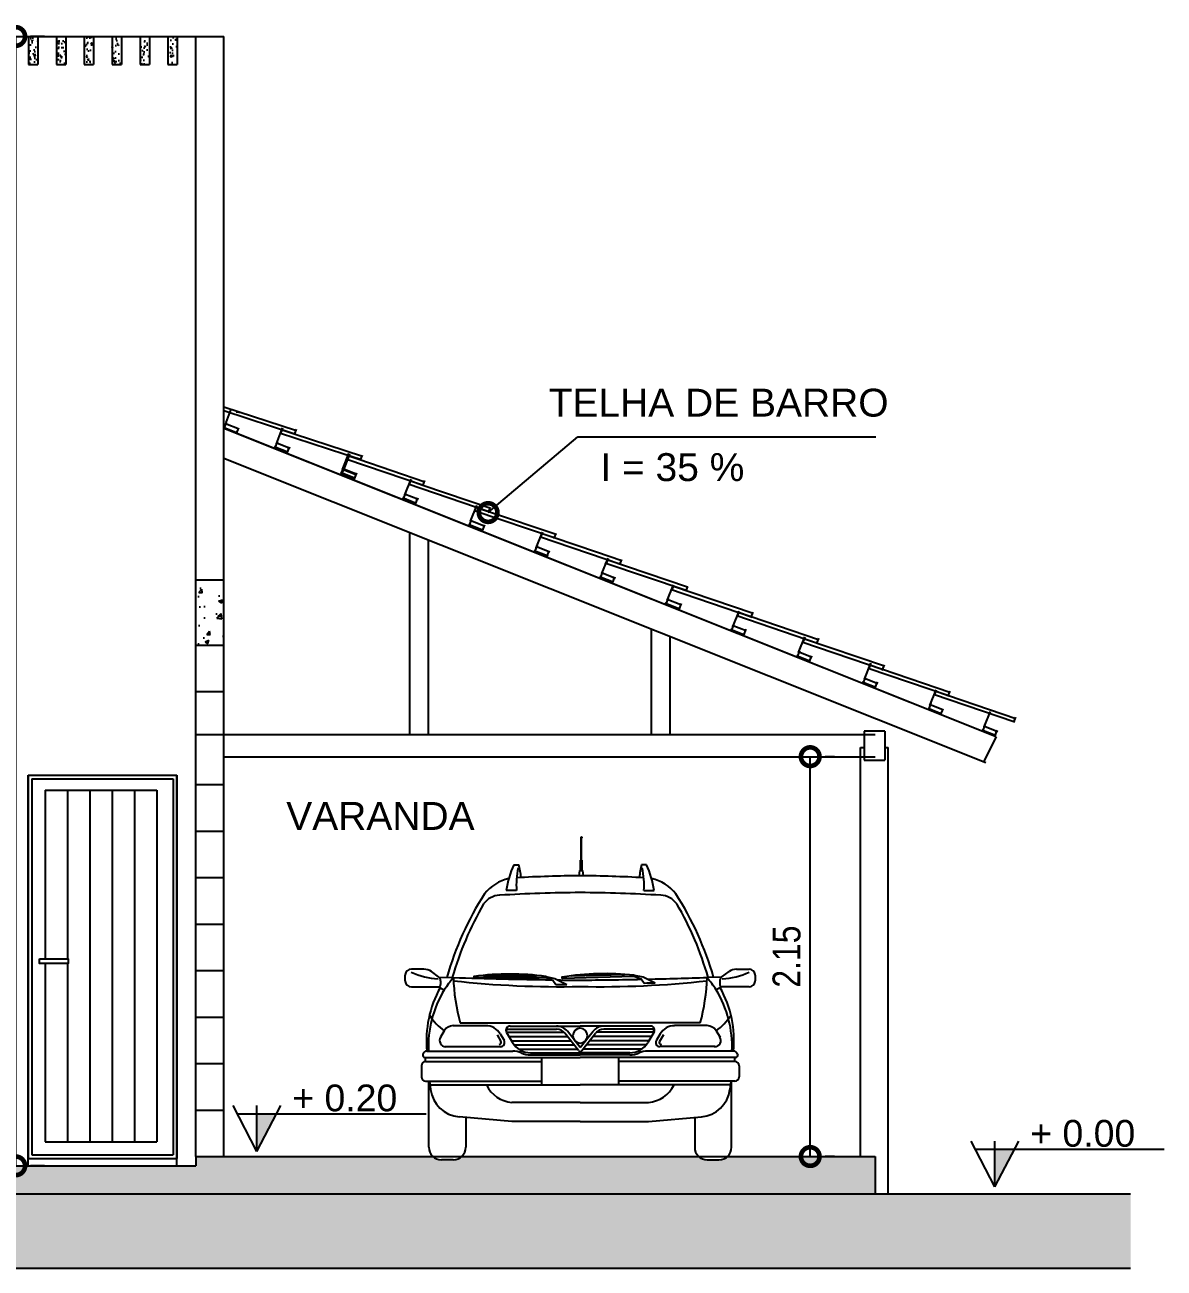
# Model space of a CAD drawing. Extents: x -109 to 1815, y -14679 to 345.
# Drawn here: x -93.93 to -87.8, y -48.11 to -41.43 of the extents above; entities that cross this region are included whole.
import ezdxf

# ---------------------------------------------------------------- set-up
doc = ezdxf.new("R2010")
doc.units = 0
doc.header["$MEASUREMENT"] = 0
doc.layers.get('0').update_dxf_attribs({"linetype": 'CONTINUOUS'})
doc.layers.get('DEFPOINTS').update_dxf_attribs({"linetype": 'CONTINUOUS'})
for name, color, linetype in [('A-Wall-G', 2, 'CONTINUOUS'), ('CAIBRO', 1, 'CONTINUOUS'), ('corte-caibro', 2, 'CONTINUOUS'), ('corte-telha', 3, 'CONTINUOUS'), ('COTA', 1, 'CONTINUOUS'), ('LINHA-TELHA-VISTA', 1, 'CONTINUOUS'), ('linha-vista-3', 1, 'CONTINUOUS'), ('muro', 4, 'CONTINUOUS'), ('PAREDE', 6, 'CONTINUOUS'), ('PILAR', 5, 'CONTINUOUS'), ('PORTA', 3, 'CONTINUOUS'), ('TEXTO', 1, 'CONTINUOUS')]:
    doc.layers.add(name, color=color, linetype=linetype)
doc.styles.add('ARIALN', font='arial.ttf')
doc.styles.add('REGUA120', font='arial.ttf')
doc.styles.add('SIMPLEX', font='techl___.ttf')
doc.dimstyles.new('50model', dxfattribs={"dimtxt": 0.15, "dimasz": 0.2, "dimexe": 0.08, "dimexo": 0.2, "dimgap": 0.05, "dimtad": 1, "dimzin": 4, "dimdsep": 46, "dimtxsty": 'SIMPLEX', "dimblk1": 'DOTSMALL', "dimblk2": 'DOTSMALL', "dimsah": 1, "dimcen": 0.2, "dimadec": 0, "dimazin": 0, "dimtfac": 1, "dimtmove": 2, "dimatfit": 3, "dimldrblk": 'DOTSMALL', "dimfxl": 1, "dimtvp": 1, "dimtolj": 1, "dimtzin": 0, "dimarcsym": 0})
pattern_1 = [(50, (0, 0), (0.21517805, -0.01882564), [0.0225, -0.2475]), (355, (0, 0), (-0.0416254, 0.22565764), [0.018, -0.198]), (100.4514, (0.01793, -0.00157), (0.1735528, 0.20683186), [0.01912206, -0.21034263]), (46.1842, (0, 0.06), (0.3201723, -0.0496557), [0.03375, -0.37125]), (96.6356, (0.02668, 0.05586), (0.2803988, 0.2922354), [0.0286831, -0.3155139]), (351.1842, (0, 0.06), (0.2803986, 0.2922356), [0.027, -0.297]), (21, (0.03, 0.045), (0.17907212, -0.12078567), [0.0225, -0.2475]), (326, (0.03, 0.045), (0.0729946, 0.217545), [0.018, -0.198]), (71.4514, (0.04492, 0.03493), (0.2520668, 0.09675915), [0.01912206, -0.21034263]), (37.5, (0, 0), (0.003647957, 0.099868156), [0, -0.1956, 0, -0.201, 0, -0.19875]), (7.5, (0, 0), (0.07892086, 0.11832351), [0, -0.1146, 0, -0.1911, 0, -0.07575]), (327.5, (-0.0669, 0), (0.16014673, -0.00676646), [0, -0.075, 0, -0.234, 0, -0.3105]), (317.5, (-0.0969, 0), (0.17495585, 0.0300315), [0, -0.0975, 0, -0.1554, 0, -0.2205])]
pattern_2 = [(50, (0, 0), (0.071726018, -0.006275213), [0.0075, -0.0825]), (355, (0, 0), (-0.013875133, 0.075219213), [0.006, -0.066]), (100.4514, (0.00598, -0.00052), (0.05785094, 0.068943954), [0.00637402, -0.07011421]), (46.1842, (0, 0.02), (0.106724105, -0.0165519), [0.01125, -0.12375]), (96.6356, (0.00889, 0.01862), (0.09346627, 0.09741179), [0.00956103, -0.1051713]), (351.1842, (0, 0.02), (0.0934662, 0.09741186), [0.009, -0.099]), (21, (0.01, 0.015), (0.059690705, -0.04026189), [0.0075, -0.0825]), (326, (0.01, 0.015), (0.024331533, 0.072515005), [0.006, -0.066]), (71.4514, (0.014974, 0.011645), (0.084022263, 0.03225305), [0.00637402, -0.07011421]), (37.5, (0, 0), (0.0012159855, 0.0332893854), [0, -0.0652, 0, -0.067, 0, -0.06625]), (7.5, (0, 0), (0.026306954, 0.039441171), [0, -0.0382, 0, -0.0637, 0, -0.02525]), (327.5, (-0.0223, 0), (0.0533822436, -0.002255487), [0, -0.025, 0, -0.078, 0, -0.1035]), (317.5, (-0.0323, 0), (0.058318617, 0.010010498), [0, -0.0325, 0, -0.0518, 0, -0.0735])]

# ---------------------------------------------------------------- blocks, each defined once
blk = doc.blocks.new('_DOTSMALL')
at = {"color": 0, "linetype": 'ByBlock', "ltscale": 0.05, "const_width": 0.5}
blk.add_lwpolyline([(-0.0625, 0, 1), (0.0625, 0, 1)], format="xyb", close=True, dxfattribs=at)
blk = doc.blocks.new('*D150')
at = {"layer": 'COTA', "color": 0, "lineweight": -2, "transparency": 16777216}
for p, q in [((-93.975, -47.5649), (-93.975, -41.4925)), ((-93.8209, -41.4925), (-93.895, -41.4925)), ((-93.8209, -47.5649), (-93.895, -47.5649))]:
    blk.add_line(p, q, dxfattribs=at)
at = {"layer": 'DEFPOINTS', "color": 0, "transparency": 16777216}
for p in [(-94.0209, -41.4925), (-93.975, -41.4925), (-94.0209, -47.5649)]:
    blk.add_point(p, dxfattribs=at)
at = {"layer": 'COTA', "color": 0, "lineweight": -2, "transparency": 16777216, "xscale": 0.2, "yscale": 0.2, "zscale": 0.2}
for p, rotation in [((-93.975, -41.4925), 90), ((-93.975, -47.5649), 270)]:
    blk.add_blockref('_DOTSMALL', p, dxfattribs=dict(at, rotation=rotation))
at = {"layer": 'COTA', "color": 0, "transparency": 16777216, "insert": (-94.1016, -44.5287), "char_height": 0.15, "attachment_point": 5, "rotation": 90, "style": 'SIMPLEX'}
blk.add_mtext('\\A1;6.07', dxfattribs=at)
blk = doc.blocks.new('*D151')
at = {"layer": 'COTA', "color": 0, "lineweight": -2, "transparency": 16777216}
for p, q in [((-89.7031, -47.5149), (-89.7031, -45.3649)), ((-89.5729, -45.3649), (-89.6231, -45.3649)), ((-89.5729, -47.5149), (-89.6231, -47.5149))]:
    blk.add_line(p, q, dxfattribs=at)
at = {"layer": 'DEFPOINTS', "color": 0, "transparency": 16777216}
for p in [(-89.7729, -45.3649), (-89.7031, -45.3649), (-89.7729, -47.5149)]:
    blk.add_point(p, dxfattribs=at)
at = {"layer": 'COTA', "color": 0, "lineweight": -2, "transparency": 16777216, "xscale": 0.2, "yscale": 0.2, "zscale": 0.2}
for p, rotation in [((-89.7031, -45.3649), 90), ((-89.7031, -47.5149), 270)]:
    blk.add_blockref('_DOTSMALL', p, dxfattribs=dict(at, rotation=rotation))
at = {"layer": 'COTA', "color": 0, "transparency": 16777216, "insert": (-89.8297, -46.4399), "char_height": 0.15, "attachment_point": 5, "rotation": 90, "style": 'SIMPLEX'}
blk.add_mtext('\\A1;2.15', dxfattribs=at)

msp = doc.modelspace()

# ---------------------------------------------------------------- hatches: boundary and pattern name
at = {"layer": 'COTA'}
h = msp.add_hatch(dxfattribs=at)
h.set_pattern_fill('AR-CONC', color=256, scale=0.03, style=0)
h.set_pattern_definition(pattern_1)
h.paths.add_polyline_path([(-92.8564, -44.4149), (-93.0064, -44.4149), (-93.0064, -44.7649), (-92.8564, -44.7649)])
for points in [[(-92.5733, -47.2866), (-92.6779, -47.2866), (-92.6779, -47.4875)], [(-88.6052, -47.477), (-88.7098, -47.477), (-88.7098, -47.6778)]]:
    msp.add_hatch(color=256, dxfattribs=at).paths.add_polyline_path(points)
h = msp.add_hatch(dxfattribs=at)
h.set_pattern_fill('AR-CONC', color=256, scale=0.03, style=0)
h.set_pattern_definition(pattern_1)
h.paths.add_polyline_path([(-102.5064, -47.5149), (-102.5064, -47.7149), (-89.353, -47.7149), (-89.353, -47.5149), (-90.1481, -47.5149, -0.186897), (-90.1938, -47.5326), (-90.2566, -47.5326, -0.186897), (-90.3022, -47.5149), (-91.5776, -47.5149, -0.186897), (-91.6232, -47.5326), (-91.686, -47.5326, -0.186897), (-91.7316, -47.5149), (-93.0064, -47.5149), (-93.0064, -47.5649), (-97.1564, -47.5649), (-97.1564, -47.5149)])
at = {"layer": 'LINHA-TELHA-VISTA', "linetype": 'Continuous'}
h = msp.add_hatch(dxfattribs=at)
h.set_pattern_fill('AR-PARQ1', color=256, scale=0.03, angle=45, style=0)
h.set_pattern_definition([(135, (-51.87902, -19.88133), (-0.5091169, 0), [0.36, -0.36]), (135, (-51.8366, -19.8389), (-0.5091169, 0), [0.36, -0.36]), (135, (-51.79417, -19.79648), (-0.5091169, 0), [0.36, -0.36]), (135, (-51.75174, -19.75405), (-0.5091169, 0), [0.36, -0.36]), (135, (-51.7093, -19.71163), (-0.5091169, 0), [0.36, -0.36]), (135, (-51.6669, -19.6692), (-0.5091169, 0), [0.36, -0.36]), (135, (-51.62446, -19.62677), (-0.5091169, 0), [0.36, -0.36]), (45, (-52.13358, -19.62677), (0.5091169, 0), [0.36, -0.36]), (45, (-52.176, -19.58435), (0.5091169, 0), [0.36, -0.36]), (45, (-52.21843, -19.54192), (0.5091169, 0), [0.36, -0.36]), (45, (-52.26086, -19.4995), (0.5091169, 0), [0.36, -0.36]), (45, (-52.3033, -19.45707), (0.5091169, 0), [0.36, -0.36]), (45, (-52.3457, -19.41464), (0.5091169, 0), [0.36, -0.36]), (45, (-52.38814, -19.3722), (0.5091169, 0), [0.36, -0.36])])
h.paths.add_polyline_path([(-104.8528, -47.7149), (-104.8528, -48.1149), (-87.9809, -48.1149), (-87.9809, -47.7149)])
at = {"layer": 'PORTA'}
h = msp.add_hatch(dxfattribs=at)
h.set_pattern_fill('AR-CONC', color=1, scale=0.01, style=0)
h.set_pattern_definition(pattern_2)
h.paths.add_polyline_path([(-95.2064, -41.4925), (-95.2564, -41.4925), (-95.2564, -41.6425), (-95.2064, -41.6425)])
h.paths.add_polyline_path([(-95.0564, -41.4925), (-95.1064, -41.4925), (-95.1064, -41.6425), (-95.0564, -41.6425)])
h.paths.add_polyline_path([(-94.9064, -41.4925), (-94.9564, -41.4925), (-94.9564, -41.6425), (-94.9064, -41.6425)])
h.paths.add_polyline_path([(-94.7564, -41.4925), (-94.8064, -41.4925), (-94.8064, -41.6425), (-94.7564, -41.6425)])
h.paths.add_polyline_path([(-94.6064, -41.4925), (-94.6564, -41.4925), (-94.6564, -41.6425), (-94.6064, -41.6425)])
h.paths.add_polyline_path([(-94.4564, -41.4925), (-94.5064, -41.4925), (-94.5064, -41.6425), (-94.4564, -41.6425)])
h.paths.add_polyline_path([(-94.3064, -41.4925), (-94.3564, -41.4925), (-94.3564, -41.6425), (-94.3064, -41.6425)])
h.paths.add_polyline_path([(-94.1564, -41.4925), (-94.2064, -41.4925), (-94.2064, -41.6425), (-94.1564, -41.6425)])
h.paths.add_polyline_path([(-94.0064, -41.4925), (-94.0564, -41.4925), (-94.0564, -41.6425), (-94.0064, -41.6425)])
h.paths.add_polyline_path([(-93.8564, -41.4925), (-93.9064, -41.4925), (-93.9064, -41.6425), (-93.8564, -41.6425)])
h = msp.add_hatch(dxfattribs=at)
h.set_pattern_fill('AR-CONC', color=1, scale=0.01, style=0)
h.set_pattern_definition(pattern_2)
h.paths.add_polyline_path([(-93.7064, -41.4925), (-93.7564, -41.4925), (-93.7564, -41.6425), (-93.7064, -41.6425)])
h.paths.add_polyline_path([(-93.5564, -41.4925), (-93.6064, -41.4925), (-93.6064, -41.6425), (-93.5564, -41.6425)])
h.paths.add_polyline_path([(-93.4064, -41.4925), (-93.4564, -41.4925), (-93.4564, -41.6425), (-93.4064, -41.6425)])
h.paths.add_polyline_path([(-93.2564, -41.4925), (-93.3064, -41.4925), (-93.3064, -41.6425), (-93.2564, -41.6425)])
h.paths.add_polyline_path([(-93.1064, -41.4925), (-93.1564, -41.4925), (-93.1564, -41.6425), (-93.1064, -41.6425)])

# ---------------------------------------------------------------- linework, layer by layer
at = {"layer": 'A-Wall-G'}
for p, q in [((-92.6779, -47.4875), (-92.8062, -47.2412)), ((-92.6779, -47.4875), (-92.5496, -47.2412)), ((-92.6779, -47.4875), (-92.6779, -47.2412)), ((-91.7682, -47.2866), (-92.7825, -47.2866)), ((-92.6779, -47.4875), (-92.6779, -47.2908)), ((-88.7098, -47.6778), (-88.8381, -47.4315)), ((-88.7098, -47.6778), (-88.5815, -47.4315)), ((-88.7098, -47.6778), (-88.7098, -47.4315)), ((-87.8001, -47.477), (-88.8144, -47.477)), ((-88.7098, -47.6778), (-88.7098, -47.4811))]:
    msp.add_line(p, q, dxfattribs=at)
at = {"layer": 'CAIBRO'}
for q in [(-92.8401, -43.6062), (-88.7719, -45.3928)]:
    msp.add_line((-88.7039, -45.2584), q, dxfattribs=at)
at = {"layer": 'corte-caibro'}
for p, q in [((-92.8564, -43.4832), (-92.466, -43.6108)), ((-92.8564, -43.5042), (-92.4736, -43.6293)), ((-92.8444, -43.5685), (-92.8564, -43.5997)), ((-92.8475, -43.5731), (-92.7743, -43.6014)), ((-92.7833, -43.6247), (-92.8593, -43.5954)), ((-92.7777, -43.5963), (-92.7897, -43.6276)), ((-92.5562, -43.624), (-92.1183, -43.7671)), ((-92.5404, -43.5988), (-92.552, -43.6281)), ((-92.5471, -43.6059), (-92.4771, -43.6288)), ((-92.4769, -43.6282), (-92.4784, -43.6321)), ((-92.4771, -43.6288), (-92.1107, -43.7485)), ((-92.4676, -43.6041), (-92.4769, -43.6282)), ((-92.5117, -43.728), (-92.5849, -43.6997)), ((-92.5689, -43.6721), (-92.5815, -43.7048)), ((-92.5759, -43.6764), (-92.4999, -43.7058)), ((-92.5042, -43.6988), (-92.5173, -43.7328)), ((-92.5083, -43.7095), (-92.5047, -43.7002)), ((-92.1845, -43.7352), (-92.1956, -43.7631)), ((-92.1955, -43.7418), (-92.1217, -43.766)), ((-92.1951, -43.7647), (-91.7827, -43.905)), ((-92.1848, -43.7471), (-92.1301, -43.7657)), ((-92.1815, -43.7482), (-92.1773, -43.7376)), ((-92.1301, -43.7657), (-91.7748, -43.8865)), ((-92.1217, -43.766), (-92.1242, -43.7726)), ((-92.1129, -43.7432), (-92.1217, -43.766)), ((-92.1564, -43.8658), (-92.2297, -43.8375)), ((-92.216, -43.816), (-92.2262, -43.8479)), ((-92.1505, -43.8725), (-92.2261, -43.8423)), ((-92.2109, -43.8156), (-92.2233, -43.8467)), ((-92.2207, -43.8142), (-92.1446, -43.8435)), ((-92.2141, -43.8202), (-92.1412, -43.8493)), ((-92.1445, -43.8442), (-92.157, -43.8753)), ((-92.143, -43.8394), (-92.1551, -43.8707)), ((-92.1482, -43.8535), (-92.1445, -43.8442)), ((-91.8652, -43.8987), (-91.4291, -44.047)), ((-91.849, -43.8737), (-91.861, -43.9028)), ((-91.8559, -43.8807), (-91.7862, -43.9044)), ((-91.786, -43.9039), (-91.7875, -43.9077)), ((-91.7862, -43.9044), (-91.4212, -44.0285)), ((-91.7764, -43.8798), (-91.786, -43.9039)), ((-91.8219, -44.0032), (-91.8948, -43.974)), ((-91.8785, -43.9467), (-91.8915, -43.9792)), ((-91.8855, -43.9508), (-91.8099, -43.9811)), ((-91.8141, -43.974), (-91.8276, -44.0079)), ((-91.8183, -43.9847), (-91.8146, -43.9754)), ((-91.5095, -44.0407), (-91.0748, -44.1885)), ((-91.4949, -44.0143), (-91.5063, -44.0421)), ((-91.5059, -44.0208), (-91.4324, -44.0458)), ((-91.4324, -44.0458), (-91.435, -44.0524)), ((-91.4233, -44.0232), (-91.4324, -44.0458)), ((-91.4324, -44.0458), (-91.0698, -44.1691)), ((-91.4683, -44.1452), (-91.5412, -44.116)), ((-91.5273, -44.0947), (-91.5379, -44.1265)), ((-91.5319, -44.0928), (-91.4563, -44.1231)), ((-91.4546, -44.119), (-91.4671, -44.1501)), ((-91.1581, -44.1813), (-90.7206, -44.3301)), ((-91.1432, -44.1581), (-91.154, -44.1845)), ((-91.1502, -44.1629), (-91.0795, -44.1869)), ((-91.0795, -44.1869), (-91.0822, -44.1935)), ((-91.0705, -44.1643), (-91.0795, -44.1869)), ((-91.0795, -44.1869), (-90.852, -44.2643)), ((-91.172, -44.2297), (-91.185, -44.2622)), ((-91.1791, -44.2339), (-91.1034, -44.2642)), ((-91.1127, -44.2874), (-91.187, -44.2577)), ((-91.1082, -44.2585), (-91.1206, -44.2896)), ((-90.852, -44.2643), (-90.7155, -44.3107)), ((-90.7903, -44.2992), (-90.8012, -44.3256)), ((-90.7962, -44.3044), (-90.3627, -44.4518)), ((-90.7171, -44.304), (-90.7282, -44.3318)), ((-90.8192, -44.3708), (-90.8322, -44.4033)), ((-90.8263, -44.375), (-90.7506, -44.4053)), ((-90.8067, -44.3219), (-90.3705, -44.4702)), ((-90.7627, -44.4274), (-90.8355, -44.3982)), ((-90.7548, -44.3982), (-90.7683, -44.4321)), ((-90.759, -44.4089), (-90.7553, -44.3996)), ((-90.4437, -44.4463), (-90.0102, -44.5937)), ((-90.4667, -44.5128), (-90.4797, -44.5453)), ((-90.4723, -44.5175), (-90.3994, -44.5466)), ((-90.4541, -44.4639), (-90.018, -44.6122)), ((-90.4087, -44.5699), (-90.4844, -44.5396)), ((-90.397, -44.5405), (-90.41, -44.573)), ((-90.0937, -44.5864), (-89.6587, -44.7343)), ((-90.0985, -44.6059), (-89.6638, -44.7537)), ((-90.0559, -44.7109), (-90.1316, -44.6807)), ((-90.1149, -44.6566), (-90.1274, -44.6877)), ((-90.1223, -44.6575), (-90.048, -44.6872)), ((-90.0488, -44.6798), (-90.0618, -44.7123)), ((-90.0526, -44.6891), (-90.0494, -44.6812)), ((-93.0064, -47.5149), (-93.0064, -44.7649)), ((-92.8564, -47.5149), (-92.8564, -44.7649)), ((-89.7477, -44.747), (-89.3116, -44.8953)), ((-89.7384, -44.729), (-89.3037, -44.8768)), ((-89.7044, -44.8515), (-89.7773, -44.8223)), ((-89.7044, -44.8515), (-89.7773, -44.8223)), ((-89.761, -44.7949), (-89.774, -44.8274)), ((-89.761, -44.7949), (-89.774, -44.8274)), ((-89.7681, -44.7991), (-89.6924, -44.8294)), ((-89.7681, -44.7991), (-89.6924, -44.8294)), ((-89.6966, -44.8223), (-89.7101, -44.8562)), ((-89.6966, -44.8223), (-89.7101, -44.8562)), ((-89.7008, -44.833), (-89.6971, -44.8237)), ((-89.7008, -44.833), (-89.6971, -44.8237)), ((-89.392, -44.889), (-88.9573, -45.0368)), ((-89.3884, -44.8691), (-88.9523, -45.0174)), ((-89.3508, -44.9935), (-89.4237, -44.9643)), ((-89.4085, -44.9397), (-89.4209, -44.9708)), ((-89.4144, -44.9411), (-89.3388, -44.9714)), ((-89.3424, -44.9629), (-89.3554, -44.9954)), ((-89.0406, -45.0296), (-88.6031, -45.1784)), ((-89.0257, -45.0064), (-89.0365, -45.0328)), ((-89.0327, -45.0112), (-88.598, -45.159)), ((-88.953, -45.0125), (-88.9647, -45.0418)), ((-88.9952, -45.1357), (-89.0695, -45.106)), ((-89.0546, -45.078), (-89.0675, -45.1105)), ((-89.0616, -45.0822), (-88.9859, -45.1125)), ((-88.9907, -45.1068), (-89.0031, -45.1379)), ((-88.5996, -45.1522), (-88.6107, -45.1801)), ((-88.7071, -45.2517), (-88.78, -45.2226)), ((-88.7637, -45.1952), (-88.7767, -45.2277)), ((-88.7708, -45.1994), (-88.6951, -45.2296)), ((-88.6993, -45.2226), (-88.7128, -45.2565)), ((-88.7035, -45.2333), (-88.6998, -45.224))]:
    msp.add_line(p, q, dxfattribs=at)
at = {"layer": 'corte-telha'}
for p, q in [((-92.7899, -43.5103), (-92.7617, -43.5144)), ((-88.7039, -45.2584), (-92.8564, -43.5997)), ((-88.7595, -45.3977), (-92.8564, -43.7613)), ((-90.439, -44.4442), (-90.4499, -44.4706)), ((-90.363, -44.4499), (-90.3721, -44.4726)), ((-90.0856, -44.5839), (-90.0976, -44.613)), ((-90.0123, -44.5884), (-90.024, -44.6176)), ((-89.7321, -44.7233), (-89.743, -44.7497)), ((-89.6594, -44.7295), (-89.6711, -44.7587)), ((-89.6589, -44.7281), (-89.67, -44.7559)), ((-89.3774, -44.8626), (-89.3888, -44.8903)), ((-89.3058, -44.8715), (-89.3175, -44.9007))]:
    msp.add_line(p, q, dxfattribs=at)
at = {"layer": 'COTA'}
for p, q in [((-91.8564, -45.2449), (-91.8564, -44.1607)), ((-91.7564, -45.2449), (-91.7564, -44.2006)), ((-90.5564, -45.2449), (-90.5564, -44.68)), ((-90.4564, -45.2449), (-90.4564, -44.7199)), ((-89.7653, -44.8056), (-89.7312, -44.7205)), ((-93.0064, -45.0149), (-92.8564, -45.0149)), ((-93.0064, -45.5149), (-92.8564, -45.5149)), ((-93.0064, -45.7649), (-92.8564, -45.7649)), ((-93.0064, -46.0149), (-92.8564, -46.0149)), ((-93.0064, -46.2649), (-92.8564, -46.2649)), ((-93.0064, -46.5149), (-92.8564, -46.5149)), ((-93.0064, -46.7649), (-92.8564, -46.7649)), ((-93.0064, -47.0149), (-92.8564, -47.0149)), ((-93.0064, -47.2649), (-92.8564, -47.2649)), ((-104.8528, -48.1149), (-87.9809, -48.1149))]:
    msp.add_line(p, q, dxfattribs=at)
at = {"layer": 'LINHA-TELHA-VISTA', "linetype": 'Continuous'}
for p, q in [((-93.9081, -45.4649), (-93.1081, -45.4649)), ((-93.9081, -45.4649), (-93.1081, -45.4649)), ((-93.9081, -47.5649), (-93.9081, -45.4649)), ((-93.9081, -45.4649), (-93.9081, -47.5249)), ((-93.8881, -45.4849), (-93.1281, -45.4849)), ((-93.8881, -45.4849), (-93.8881, -47.5049)), ((-93.1281, -45.4849), (-93.1281, -47.5049)), ((-93.1081, -47.5649), (-93.1081, -45.4649)), ((-93.1081, -45.4649), (-93.1081, -47.5249)), ((-93.8164, -45.5448), (-93.2164, -45.5448)), ((-93.8164, -45.5448), (-93.8164, -46.4512)), ((-93.6964, -45.5448), (-93.6964, -46.4512)), ((-93.5764, -45.5448), (-93.5764, -47.4353)), ((-93.4564, -45.5448), (-93.4564, -47.4353)), ((-93.3364, -45.5448), (-93.3364, -47.4353)), ((-93.2164, -45.5448), (-93.2164, -47.4353)), ((-90.9355, -45.9205), (-90.9355, -45.8009)), ((-90.9321, -45.9205), (-90.9321, -45.8009)), ((-90.9379, -45.9205), (-90.9298, -45.9205)), ((-90.9379, -45.9778), (-90.9379, -45.9205)), ((-90.9298, -45.9778), (-90.9298, -45.9205)), ((-91.2962, -45.9458), (-91.2696, -45.9458)), ((-90.9463, -46.0051), (-90.9412, -45.9778)), ((-90.9412, -45.9778), (-90.9265, -45.9778)), ((-90.9213, -46.0053), (-90.9265, -45.9778)), ((-90.5836, -45.9458), (-90.6101, -45.9458)), ((-91.2827, -46.0851), (-91.3377, -46.0851)), ((-90.5971, -46.0851), (-90.5421, -46.0851)), ((-93.8164, -46.4776), (-93.8164, -47.4353)), ((-93.6964, -46.4776), (-93.6964, -47.4353)), ((-91.78, -46.5079), (-91.8477, -46.5079)), ((-91.7018, -46.5484), (-91.7402, -46.5207)), ((-90.178, -46.5484), (-90.1395, -46.5207)), ((-90.0997, -46.5079), (-90.0321, -46.5079)), ((-91.699, -46.5506), (-91.622, -46.552)), ((-91.6904, -46.5705), (-91.6904, -46.5907)), ((-91.5098, -46.5516), (-91.125, -46.5516)), ((-91.4598, -46.5414), (-91.175, -46.5414)), ((-91.125, -46.5516), (-91.0866, -46.5666)), ((-91.1247, -46.5461), (-91.076, -46.5572)), ((-91.0866, -46.5666), (-91.071, -46.5903)), ((-91.076, -46.5572), (-91.0124, -46.5899)), ((-91.0359, -46.5551), (-90.6513, -46.5448)), ((-90.9862, -46.5436), (-90.7015, -46.5359)), ((-90.6513, -46.5448), (-90.6125, -46.5588)), ((-90.6511, -46.5394), (-90.6021, -46.5491)), ((-90.6125, -46.5588), (-90.5963, -46.5821)), ((-90.6021, -46.5491), (-90.5377, -46.5801)), ((-90.1807, -46.5506), (-90.2578, -46.552)), ((-90.1893, -46.5705), (-90.1893, -46.5907)), ((-91.8477, -46.602), (-91.7017, -46.602)), ((-91.7017, -46.602), (-91.6706, -46.6185)), ((-90.178, -46.602), (-90.2091, -46.6185)), ((-90.0321, -46.602), (-90.178, -46.602)), ((-91.6708, -46.8386), (-91.6915, -46.8729)), ((-91.6225, -46.8112), (-91.4476, -46.8112)), ((-91.5856, -46.7967), (-90.9399, -46.7967)), ((-91.3872, -46.8612), (-91.3666, -46.8958)), ((-91.3699, -46.8554), (-91.3493, -46.89)), ((-91.3363, -46.847), (-91.0263, -46.847)), ((-91.3363, -46.8471), (-91.3038, -46.9017)), ((-91.3266, -46.83), (-91.0667, -46.83)), ((-91.3168, -46.8131), (-90.9399, -46.8131)), ((-90.9488, -46.9455), (-91.0222, -46.8517)), ((-90.9399, -46.9294), (-91.0089, -46.8412)), ((-90.2941, -46.7967), (-90.9399, -46.7967)), ((-90.563, -46.8131), (-90.9399, -46.8131)), ((-90.9399, -46.9294), (-90.8709, -46.8412)), ((-90.931, -46.9455), (-90.8576, -46.8517)), ((-90.5435, -46.847), (-90.8535, -46.847)), ((-90.5532, -46.83), (-90.8131, -46.83)), ((-90.5435, -46.8471), (-90.576, -46.9017)), ((-90.5098, -46.8554), (-90.5304, -46.89)), ((-90.4926, -46.8612), (-90.5132, -46.8958)), ((-90.2573, -46.8112), (-90.4322, -46.8112)), ((-90.2089, -46.8386), (-90.1882, -46.8729)), ((-91.6656, -46.9241), (-91.3688, -46.9241)), ((-91.3229, -46.8696), (-91.0082, -46.8696)), ((-91.3095, -46.8922), (-90.9905, -46.8922)), ((-91.2947, -46.9148), (-90.9729, -46.9148)), ((-90.585, -46.9148), (-90.9069, -46.9148)), ((-90.5703, -46.8922), (-90.8892, -46.8922)), ((-90.5569, -46.8696), (-90.8716, -46.8696)), ((-90.2142, -46.9241), (-90.511, -46.9241)), ((-91.7856, -46.964), (-91.7866, -46.9672)), ((-91.7758, -46.9818), (-90.9399, -46.9818)), ((-91.7715, -47.0044), (-91.7715, -46.9818)), ((-91.764, -46.9479), (-91.3026, -46.9479)), ((-91.764, -46.9479), (-91.3026, -46.9479)), ((-91.2702, -46.9373), (-90.9552, -46.9373)), ((-91.2067, -46.9569), (-90.9399, -46.9569)), ((-91.2067, -46.9682), (-90.9399, -46.9682)), ((-91.1469, -47.13), (-91.1469, -46.9818)), ((-90.673, -46.9569), (-90.9399, -46.9569)), ((-90.673, -46.9682), (-90.9399, -46.9682)), ((-90.104, -46.9818), (-90.9399, -46.9818)), ((-90.6095, -46.9373), (-90.9246, -46.9373)), ((-90.7329, -47.13), (-90.7329, -46.9818)), ((-90.1158, -46.9479), (-90.5772, -46.9479)), ((-90.1158, -46.9479), (-90.5772, -46.9479)), ((-90.1083, -47.0044), (-90.1083, -46.9818)), ((-90.0942, -46.964), (-90.0932, -46.9672)), ((-91.7941, -47.027), (-91.7941, -47.0862)), ((-91.7715, -47.0044), (-91.1469, -47.0044)), ((-90.1083, -47.0044), (-90.7329, -47.0044)), ((-90.0857, -47.027), (-90.0857, -47.0862)), ((-91.7715, -47.1088), (-91.7506, -47.1088)), ((-91.7537, -47.4649), (-91.7537, -47.1088)), ((-91.7506, -47.1088), (-91.7446, -47.1548)), ((-91.7506, -47.1088), (-91.1469, -47.1088)), ((-90.1292, -47.1088), (-90.7329, -47.1088)), ((-90.1292, -47.1088), (-90.1351, -47.1548)), ((-90.1083, -47.1088), (-90.1292, -47.1088)), ((-90.126, -47.4649), (-90.126, -47.1088)), ((-91.7478, -47.13), (-90.9399, -47.13)), ((-90.1319, -47.13), (-90.9399, -47.13)), ((-90.9399, -47.2238), (-91.3071, -47.2238)), ((-90.9399, -47.2238), (-90.5726, -47.2238)), ((-91.3071, -47.3268), (-91.5914, -47.3019)), ((-91.5555, -47.305), (-91.5555, -47.4649)), ((-90.9399, -47.3268), (-91.3071, -47.3268)), ((-90.9399, -47.3268), (-90.5726, -47.3268)), ((-90.5726, -47.3268), (-90.2884, -47.3019)), ((-90.3243, -47.305), (-90.3243, -47.4649)), ((-93.8164, -47.4353), (-93.2164, -47.4353)), ((-93.9081, -47.5249), (-93.1081, -47.5249)), ((-93.8881, -47.5049), (-93.1281, -47.5049)), ((-91.6232, -47.5326), (-91.686, -47.5326)), ((-90.2566, -47.5326), (-90.1938, -47.5326))]:
    msp.add_line(p, q, dxfattribs=at)
msp.add_lwpolyline([(-93.8471, -46.4512), (-93.6938, -46.4512), (-93.6938, -46.4776), (-93.8471, -46.4776)], close=True, dxfattribs=at)
msp.add_circle((-90.9338, -45.799), 0.0025, dxfattribs=at)
for centre, radius, start, end in [((-90.8389, -46.1577), 0.5041, 155.13811, 171.72138), ((-90.8266, -46.0576), 0.4569, 168.0415, 183.45561), ((-91.7127, -46.0576), 0.4569, 5.38928, 14.16311), ((-90.1671, -46.0576), 0.4569, 165.83689, 174.61072), ((-91.0532, -46.0576), 0.4569, 356.54439, 11.9585), ((-91.0409, -46.1577), 0.5041, 8.27862, 24.86189), ((-91.276, -46.2412), 0.2259, 102.22838, 142.04526), ((-90.848, -54.4078), 8.4032, 90.62638, 92.95757), ((-91.0317, -54.4078), 8.4032, 87.04243, 89.37362), ((-90.6037, -46.2412), 0.2259, 37.95474, 77.77162), ((-90.0165, -47.0234), 1.7074, 147.35183, 163.95012), ((-91.368, -46.2226), 0.1129, 92.54995, 144.13982), ((-90.8419, -55.5593), 9.4644, 90.58848, 93.21655), ((-91.0378, -55.5593), 9.4644, 86.78345, 89.41152), ((-90.5118, -46.2226), 0.1129, 35.86018, 87.45005), ((-91.8632, -47.0234), 1.7074, 16.04988, 32.64817), ((-89.9417, -47.0355), 1.754, 149.92362, 163.99652), ((-91.9381, -47.0355), 1.754, 16.00348, 30.07638), ((-91.8477, -46.5418), 0.0339, 90, 171.51508), ((-91.6799, -46.1465), 0.4135, 245.96253, 266.66861), ((-91.78, -46.576), 0.0681, 54.26222, 90), ((-90.1998, -46.1465), 0.4135, 273.33139, 294.03747), ((-90.0997, -46.576), 0.0681, 90, 125.73778), ((-90.0321, -46.5418), 0.0339, 8.48492, 90), ((-91.7944, -46.555), 0.0887, 168.15196, 191.84804), ((-91.8477, -46.5682), 0.0339, 188.48492, 270), ((-91.7177, -46.5705), 0.0273, 0, 54.26222), ((-91.7017, -46.5907), 0.0113, 270, 0), ((-91.2159, -46.9109), 0.5406, 138.68379, 147.26196), ((-90.5529, -46.5181), 1.0696, 181.81657, 195.09486), ((-90.7893, -22.874), 23.6927, 267.98582, 269.26284), ((-91.0472, -41.4096), 5.192, 263.65219, 271.18336), ((-91.5098, -46.5488), 0.00272, 96.07835, 270), ((-91.3174, -48.0342), 1.5005, 82.62226, 97.37774), ((-91.125, -46.5488), 0.00272, 270, 83.92165), ((-91.0905, -39.53), 7.0603, 270.1581, 270.6338), ((-90.894, -35.492), 11.0747, 269.14051, 269.76255), ((-91.036, -46.5524), 0.00272, 97.61994, 271.54159), ((-90.8037, -48.0321), 1.5005, 84.16385, 98.91933), ((-91.2905, -10.9587), 35.6096, 270.5642, 271.09442), ((-90.8326, -41.4096), 5.192, 268.81664, 276.34781), ((-90.6513, -46.5421), 0.00272, 271.54159, 85.46324), ((-90.8057, -39.5249), 7.0603, 271.69969, 272.17539), ((-91.0905, -22.874), 23.6927, 271.24127, 272.01418), ((-91.3269, -46.5181), 1.0696, 344.90514, 358.18343), ((-90.6638, -46.9109), 0.5406, 32.73804, 41.31621), ((-90.1621, -46.5705), 0.0273, 125.73778, 180), ((-90.178, -46.5907), 0.0113, 180, 270), ((-90.0321, -46.5682), 0.0339, 270, 351.51508), ((-90.0854, -46.555), 0.0887, 348.15196, 11.84804), ((-91.1818, -46.8925), 0.5851, 150.78513, 185.43474), ((-91.1709, -46.9238), 0.5856, 148.57755, 182.47883), ((-90.7088, -46.9238), 0.5856, 357.52117, 31.42245), ((-90.698, -46.8925), 0.5851, 354.56526, 29.21487), ((-91.5059, -46.6025), 0.2879, 212.42397, 235.05928), ((-90.3738, -46.6025), 0.2879, 304.94072, 327.57603), ((-91.6225, -46.8677), 0.0565, 90, 148.95316), ((-91.4476, -46.9016), 0.0903, 30.73639, 90), ((-91.3168, -46.8357), 0.0226, 90, 210.73639), ((-91.3266, -46.8413), 0.0113, 90, 210.73639), ((-91.0667, -46.8865), 0.0734, 38.04072, 90), ((-91.0667, -46.8865), 0.0565, 38.04072, 90), ((-90.9399, -46.8651), 0.0396, 90, 270), ((-90.9399, -46.8651), 0.0396, 270, 90), ((-90.8131, -46.8865), 0.0734, 90, 141.95928), ((-90.8131, -46.8865), 0.0565, 90, 141.95928), ((-90.563, -46.8357), 0.0226, 329.26361, 90), ((-90.5532, -46.8413), 0.0113, 329.26361, 90), ((-90.4322, -46.9016), 0.0903, 90, 149.26361), ((-90.2573, -46.8677), 0.0565, 31.04684, 90), ((-91.6625, -46.8904), 0.0339, 148.95316, 270), ((-91.3763, -46.9016), 0.0113, 270, 30.73639), ((-91.3688, -46.9016), 0.0226, 270, 30.73639), ((-91.2067, -46.844), 0.1129, 210.73639, 270), ((-90.673, -46.844), 0.1129, 270, 329.26361), ((-90.511, -46.9016), 0.0226, 149.26361, 270), ((-90.5035, -46.9016), 0.0113, 149.26361, 270), ((-90.2173, -46.8904), 0.0339, 270, 31.04684), ((-91.7758, -46.9705), 0.0113, 163.07304, 270), ((-91.764, -46.9705), 0.0226, 90, 163.07304), ((-91.3026, -47.0609), 0.1129, 66.15732, 90), ((-91.2067, -46.844), 0.1242, 246.15732, 270), ((-90.9399, -46.9386), 0.0113, 218.04072, 270), ((-90.9399, -46.9386), 0.0113, 270, 321.95928), ((-90.673, -46.844), 0.1242, 270, 293.84268), ((-90.5772, -47.0609), 0.1129, 90, 113.84268), ((-90.1158, -46.9705), 0.0226, 16.92696, 90), ((-90.104, -46.9705), 0.0113, 270, 16.92696), ((-91.7715, -47.027), 0.0226, 90, 180), ((-90.1083, -47.027), 0.0226, 360, 90), ((-91.7715, -47.0862), 0.0226, 180, 270), ((-90.1083, -47.0862), 0.0226, 270, 0), ((-91.5766, -47.1331), 0.1694, 187.34353, 264.99616), ((-91.2924, -47.055), 0.1694, 206.26457, 264.99616), ((-90.5874, -47.055), 0.1694, 275.00384, 333.73543), ((-90.3031, -47.1331), 0.1694, 275.00384, 352.65647), ((-91.686, -47.4649), 0.0678, 180, 270), ((-91.6232, -47.4649), 0.0678, 270, 360), ((-90.2566, -47.4649), 0.0678, 180, 270), ((-90.1938, -47.4649), 0.0678, 270, 0)]:
    msp.add_arc(centre, radius, start, end, dxfattribs=at)
at = {"layer": 'linha-vista-3'}
for p, q in [((-92.8444, -43.5685), (-92.8159, -43.4964)), ((-92.5731, -43.6829), (-92.5401, -43.5973)), ((-92.2178, -43.8206), (-92.1848, -43.7351)), ((-92.2127, -43.8261), (-92.1786, -43.741)), ((-91.8828, -43.9573), (-91.8487, -43.8722)), ((-91.5292, -44.0993), (-91.4951, -44.0142)), ((-91.1769, -44.2418), (-91.1434, -44.1581)), ((-90.8229, -44.3801), (-90.79, -44.2978)), ((-90.4715, -44.5248), (-90.438, -44.4411)), ((-90.1187, -44.6659), (-90.0852, -44.5822)), ((-89.7653, -44.8056), (-89.7312, -44.7205)), ((-89.4117, -44.9476), (-89.3776, -44.8625)), ((-89.0594, -45.0901), (-89.0259, -45.0063)), ((-88.7674, -45.2045), (-88.7345, -45.1221))]:
    msp.add_line(p, q, dxfattribs=at)
at = {"layer": 'muro'}
for p, q in [((-89.4126, -45.227), (-89.4126, -45.3837)), ((-89.3017, -45.227), (-89.4126, -45.227)), ((-89.3017, -45.227), (-89.3017, -45.3837)), ((-89.4126, -45.3837), (-89.3017, -45.3837))]:
    msp.add_line(p, q, dxfattribs=at)
at = {"layer": 'PAREDE'}
for p, q in [((-97.3064, -41.4925), (-92.8564, -41.4925)), ((-93.9064, -41.4925), (-93.9064, -41.6425)), ((-93.8564, -41.4925), (-93.8564, -41.6425)), ((-93.7564, -41.4925), (-93.7564, -41.6425)), ((-93.7064, -41.4925), (-93.7064, -41.6425)), ((-93.6064, -41.4925), (-93.6064, -41.6425)), ((-93.5564, -41.4925), (-93.5564, -41.6425)), ((-93.4564, -41.4925), (-93.4564, -41.6425)), ((-93.4064, -41.4925), (-93.4064, -41.6425)), ((-93.3064, -41.4925), (-93.3064, -41.6425)), ((-93.2564, -41.4925), (-93.2564, -41.6425)), ((-93.1564, -41.4925), (-93.1564, -41.6425)), ((-93.1064, -41.4925), (-93.1064, -41.6425)), ((-93.0064, -44.7649), (-93.0064, -41.4925)), ((-92.8564, -44.7649), (-92.8564, -41.4925)), ((-93.9064, -41.6425), (-93.8564, -41.6425)), ((-93.7564, -41.6425), (-93.7064, -41.6425)), ((-93.6064, -41.6425), (-93.5564, -41.6425)), ((-93.4564, -41.6425), (-93.4064, -41.6425)), ((-93.3064, -41.6425), (-93.2564, -41.6425)), ((-93.1564, -41.6425), (-93.1064, -41.6425)), ((-93.0064, -44.4149), (-92.8564, -44.4149)), ((-93.0064, -44.7649), (-92.8564, -44.7649)), ((-93.0064, -47.5149), (-89.353, -47.5149)), ((-93.0064, -47.5149), (-93.0064, -47.5649)), ((-89.353, -47.5149), (-89.353, -47.7149)), ((-97.1564, -47.5649), (-93.0064, -47.5649)), ((-104.8528, -47.7149), (-87.9809, -47.7149))]:
    msp.add_line(p, q, dxfattribs=at)
at = {"layer": 'PILAR'}
for p, q in [((-89.4334, -45.3149), (-89.4126, -45.3149)), ((-89.4334, -47.5149), (-89.4334, -45.3149)), ((-89.3017, -45.3149), (-89.2834, -45.3149)), ((-89.2834, -47.7149), (-89.2834, -45.3149))]:
    msp.add_line(p, q, dxfattribs=at)
at = {"layer": 'PORTA', "color": 1}
for p, q in [((-93.0064, -45.2449), (-89.353, -45.2449)), ((-92.8564, -45.3649), (-89.353, -45.3649))]:
    msp.add_line(p, q, dxfattribs=at)

# ---------------------------------------------------------------- texts
at = {"layer": 'PORTA', "color": 3, "style": 'REGUA120'}
for s, p in [('TELHA DE BARRO', (-91.1097, -43.5363)), ('I = 35 %', (-90.8318, -43.883)), ('VARANDA', (-92.5207, -45.7586))]:
    msp.add_text(s, height=0.15, dxfattribs=at).set_placement(p)
at = {"layer": 'TEXTO', "style": 'ARIALN'}
for s, p in [('+ 0.20', (-92.4882, -47.2718)), ('+ 0.00', (-88.5201, -47.4622))]:
    msp.add_text(s, height=0.144, dxfattribs=at).set_placement(p)

# ---------------------------------------------------------------- dimensions: what is measured, and where the dimension line sits
at = {"layer": 'COTA'}
for base, p1, p2, picture, middle in [((-93.975, -41.4925), (-94.0209, -47.5649), (-94.0209, -41.4925), '*D150', (-94.1016, -44.5287)), ((-89.7031, -45.3649), (-89.7729, -47.5149), (-89.7729, -45.3649), '*D151', (-89.8297, -46.4399))]:
    dim = msp.add_linear_dim(base=base, p1=p1, p2=p2, angle=90, dimstyle='50model', dxfattribs=at)
    dim.commit()
    dim.dimension.update_dxf_attribs({"geometry": picture, "text_midpoint": middle})

# ---------------------------------------------------------------- leaders
msp.add_leader([(-91.435, -44.0524), (-90.9525, -43.6443), (-89.3509, -43.6443)], dimstyle='50model', override={"dimgap": 0.05, "dimtad": 0}, dxfattribs=at)

doc.saveas('drawing.dxf')
